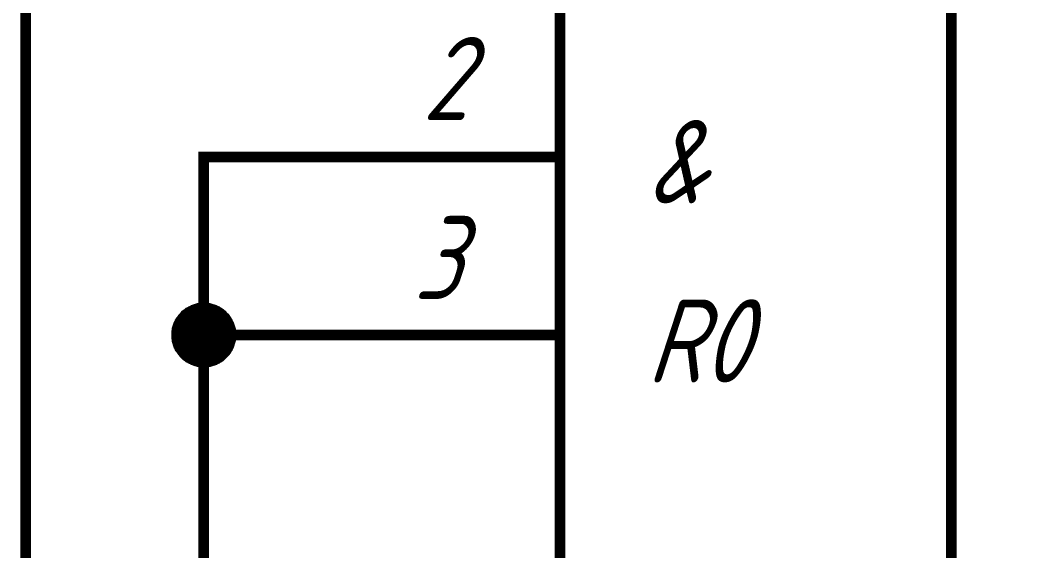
# Paper-space layout 'Layout1' of a CAD drawing. Header units: millimetres. Extents: x 0 to 420, y 0 to 297.
# Drawn here: x 152.47 to 181.2, y 214.09 to 228.98 of the extents above; entities that cross this region are included whole.
import ezdxf

# ---------------------------------------------------------------- set-up
doc = ezdxf.new("R2010")
doc.units = ezdxf.units.MM
doc.layers.add('Sheet', color=255, linetype='Continuous')
doc.styles.add('GOST', font='', dxfattribs={"oblique": 18})
doc.styles.get('GOST').set_extended_font_data('GOST type A')

psp = doc.layouts.get("Layout1")

# ---------------------------------------------------------------- linework, layer by layer
at = {"layer": 'Sheet'}
for points, const_width in [([(167.619, 200.15), (167.619, 245.146)], 0.3), ([(178.611, 245.146), (178.611, 200.15)], 0.3), ([(162.634, 240.149), (152.619, 240.149), (152.619, 160.15), (227.103, 160.15), (372.589, 160.15), (372.589, 110.133), (370.097, 110.133)], 0.3), ([(157.616, 217.645), (157.616, 220.149), (157.616, 225.147), (162.623, 225.147)], 0.3), ([(167.619, 225.147), (162.623, 225.147)], 0.3), ([(156.852, 220.149), (156.852, 220.183), (156.852, 220.228), (156.863, 220.262), (156.863, 220.307), (156.875, 220.34), (156.886, 220.374), (156.897, 220.408), (156.908, 220.441), (156.931, 220.475), (156.942, 220.509), (156.964, 220.542), (156.987, 220.565), (157.009, 220.599), (157.032, 220.632), (157.054, 220.655), (157.077, 220.677), (157.099, 220.711), (157.133, 220.733), (157.166, 220.756), (157.189, 220.778), (157.223, 220.79), (157.256, 220.812), (157.29, 220.823), (157.324, 220.846), (157.357, 220.857), (157.391, 220.868), (157.425, 220.879), (157.458, 220.891), (157.503, 220.891), (157.537, 220.902), (157.582, 220.902), (157.616, 220.902)], 0.3), ([(156.852, 220.149), (156.852, 220.183), (156.852, 220.228), (156.863, 220.262), (156.863, 220.307), (156.875, 220.34), (156.886, 220.374), (156.897, 220.408), (156.908, 220.441), (156.931, 220.475), (156.942, 220.509), (156.964, 220.542), (156.987, 220.565), (157.009, 220.599), (157.032, 220.632), (157.054, 220.655), (157.077, 220.677), (157.099, 220.711), (157.133, 220.733), (157.166, 220.756), (157.189, 220.778), (157.223, 220.79), (157.256, 220.812), (157.29, 220.823), (157.324, 220.846), (157.357, 220.857), (157.391, 220.868), (157.425, 220.879), (157.458, 220.891), (157.503, 220.891), (157.537, 220.902), (157.582, 220.902), (157.616, 220.902)], 0.3), ([(156.852, 220.149), (156.852, 220.183), (156.852, 220.228), (156.863, 220.262), (156.863, 220.307), (156.875, 220.34), (156.886, 220.374), (156.897, 220.408), (156.908, 220.441), (156.931, 220.475), (156.942, 220.509), (156.964, 220.542), (156.987, 220.565), (157.009, 220.599), (157.032, 220.632), (157.054, 220.655), (157.077, 220.677), (157.099, 220.711), (157.133, 220.733), (157.166, 220.756), (157.189, 220.778), (157.223, 220.79), (157.256, 220.812), (157.29, 220.823), (157.324, 220.846), (157.357, 220.857), (157.391, 220.868), (157.425, 220.879), (157.458, 220.891), (157.503, 220.891), (157.537, 220.902), (157.582, 220.902), (157.616, 220.902)], 0.3), ([(156.852, 220.149), (156.852, 220.183), (156.852, 220.228), (156.863, 220.262), (156.863, 220.307), (156.875, 220.34), (156.886, 220.374), (156.897, 220.408), (156.908, 220.441), (156.931, 220.475), (156.942, 220.509), (156.964, 220.542), (156.987, 220.565), (157.009, 220.599), (157.032, 220.632), (157.054, 220.655), (157.077, 220.677), (157.099, 220.711), (157.133, 220.733), (157.166, 220.756), (157.189, 220.778), (157.223, 220.79), (157.256, 220.812), (157.29, 220.823), (157.324, 220.846), (157.357, 220.857), (157.391, 220.868), (157.425, 220.879), (157.458, 220.891), (157.503, 220.891), (157.537, 220.902), (157.582, 220.902), (157.616, 220.902)], 0.3), ([(156.852, 220.149), (156.852, 220.183), (156.852, 220.228), (156.863, 220.262), (156.863, 220.307), (156.875, 220.34), (156.886, 220.374), (156.897, 220.408), (156.908, 220.441), (156.931, 220.475), (156.942, 220.509), (156.964, 220.542), (156.987, 220.565), (157.009, 220.599), (157.032, 220.632), (157.054, 220.655), (157.077, 220.677), (157.099, 220.711), (157.133, 220.733), (157.166, 220.756), (157.189, 220.778), (157.223, 220.79), (157.256, 220.812), (157.29, 220.823), (157.324, 220.846), (157.357, 220.857), (157.391, 220.868), (157.425, 220.879), (157.458, 220.891), (157.503, 220.891), (157.537, 220.902), (157.582, 220.902), (157.616, 220.902)], 0.0991), ([(156.852, 220.149), (156.852, 220.183), (156.852, 220.228), (156.863, 220.262), (156.863, 220.307), (156.875, 220.34), (156.886, 220.374), (156.897, 220.408), (156.908, 220.441), (156.931, 220.475), (156.942, 220.509), (156.964, 220.542), (156.987, 220.565), (157.009, 220.599), (157.032, 220.632), (157.054, 220.655), (157.077, 220.677), (157.099, 220.711), (157.133, 220.733), (157.166, 220.756), (157.189, 220.778), (157.223, 220.79), (157.256, 220.812), (157.29, 220.823), (157.324, 220.846), (157.357, 220.857), (157.391, 220.868), (157.425, 220.879), (157.458, 220.891), (157.503, 220.891), (157.537, 220.902), (157.582, 220.902), (157.616, 220.902)], 0.0991), ([(156.852, 220.149), (156.852, 220.183), (156.852, 220.228), (156.863, 220.262), (156.863, 220.307), (156.875, 220.34), (156.886, 220.374), (156.897, 220.408), (156.908, 220.441), (156.931, 220.475), (156.942, 220.509), (156.964, 220.542), (156.987, 220.565), (157.009, 220.599), (157.032, 220.632), (157.054, 220.655), (157.077, 220.677), (157.099, 220.711), (157.133, 220.733), (157.166, 220.756), (157.189, 220.778), (157.223, 220.79), (157.256, 220.812), (157.29, 220.823), (157.324, 220.846), (157.357, 220.857), (157.391, 220.868), (157.425, 220.879), (157.458, 220.891), (157.503, 220.891), (157.537, 220.902), (157.582, 220.902), (157.616, 220.902)], 0.0991), ([(156.852, 220.149), (156.852, 220.183), (156.852, 220.228), (156.863, 220.262), (156.863, 220.307), (156.875, 220.34), (156.886, 220.374), (156.897, 220.408), (156.908, 220.441), (156.931, 220.475), (156.942, 220.509), (156.964, 220.542), (156.987, 220.565), (157.009, 220.599), (157.032, 220.632), (157.054, 220.655), (157.077, 220.677), (157.099, 220.711), (157.133, 220.733), (157.166, 220.756), (157.189, 220.778), (157.223, 220.79), (157.256, 220.812), (157.29, 220.823), (157.324, 220.846), (157.357, 220.857), (157.391, 220.868), (157.425, 220.879), (157.458, 220.891), (157.503, 220.891), (157.537, 220.902), (157.582, 220.902), (157.616, 220.902)], 0.0991), ([(157.616, 220.902), (157.616, 220.902)], 0.3), ([(157.616, 220.902), (157.66, 220.902), (157.694, 220.902), (157.728, 220.891), (157.773, 220.891), (157.806, 220.879), (157.84, 220.868), (157.885, 220.857), (157.919, 220.846), (157.952, 220.823), (157.986, 220.812), (158.009, 220.79), (158.042, 220.778), (158.076, 220.756), (158.098, 220.733), (158.132, 220.711), (158.155, 220.677), (158.177, 220.655), (158.211, 220.632), (158.233, 220.599), (158.256, 220.565), (158.267, 220.542), (158.289, 220.509), (158.3, 220.475), (158.323, 220.441), (158.334, 220.408), (158.345, 220.374), (158.357, 220.34), (158.368, 220.307), (158.368, 220.262), (158.379, 220.228), (158.379, 220.183), (158.379, 220.149)], 0.3), ([(157.616, 220.902), (157.616, 220.902)], 0.3), ([(157.616, 220.902), (157.66, 220.902), (157.694, 220.902), (157.728, 220.891), (157.773, 220.891), (157.806, 220.879), (157.84, 220.868), (157.885, 220.857), (157.919, 220.846), (157.952, 220.823), (157.986, 220.812), (158.009, 220.79), (158.042, 220.778), (158.076, 220.756), (158.098, 220.733), (158.132, 220.711), (158.155, 220.677), (158.177, 220.655), (158.211, 220.632), (158.233, 220.599), (158.256, 220.565), (158.267, 220.542), (158.289, 220.509), (158.3, 220.475), (158.323, 220.441), (158.334, 220.408), (158.345, 220.374), (158.357, 220.34), (158.368, 220.307), (158.368, 220.262), (158.379, 220.228), (158.379, 220.183), (158.379, 220.149)], 0.3), ([(157.616, 220.902), (157.616, 220.902)], 0.3), ([(157.616, 220.902), (157.66, 220.902), (157.694, 220.902), (157.728, 220.891), (157.773, 220.891), (157.806, 220.879), (157.84, 220.868), (157.885, 220.857), (157.919, 220.846), (157.952, 220.823), (157.986, 220.812), (158.009, 220.79), (158.042, 220.778), (158.076, 220.756), (158.098, 220.733), (158.132, 220.711), (158.155, 220.677), (158.177, 220.655), (158.211, 220.632), (158.233, 220.599), (158.256, 220.565), (158.267, 220.542), (158.289, 220.509), (158.3, 220.475), (158.323, 220.441), (158.334, 220.408), (158.345, 220.374), (158.357, 220.34), (158.368, 220.307), (158.368, 220.262), (158.379, 220.228), (158.379, 220.183), (158.379, 220.149)], 0.3), ([(157.616, 220.902), (157.616, 220.902)], 0.3), ([(157.616, 220.902), (157.66, 220.902), (157.694, 220.902), (157.728, 220.891), (157.773, 220.891), (157.806, 220.879), (157.84, 220.868), (157.885, 220.857), (157.919, 220.846), (157.952, 220.823), (157.986, 220.812), (158.009, 220.79), (158.042, 220.778), (158.076, 220.756), (158.098, 220.733), (158.132, 220.711), (158.155, 220.677), (158.177, 220.655), (158.211, 220.632), (158.233, 220.599), (158.256, 220.565), (158.267, 220.542), (158.289, 220.509), (158.3, 220.475), (158.323, 220.441), (158.334, 220.408), (158.345, 220.374), (158.357, 220.34), (158.368, 220.307), (158.368, 220.262), (158.379, 220.228), (158.379, 220.183), (158.379, 220.149)], 0.3), ([(157.616, 220.902), (157.616, 220.902)], 0.0991), ([(157.616, 220.902), (157.66, 220.902), (157.694, 220.902), (157.728, 220.891), (157.773, 220.891), (157.806, 220.879), (157.84, 220.868), (157.885, 220.857), (157.919, 220.846), (157.952, 220.823), (157.986, 220.812), (158.009, 220.79), (158.042, 220.778), (158.076, 220.756), (158.098, 220.733), (158.132, 220.711), (158.155, 220.677), (158.177, 220.655), (158.211, 220.632), (158.233, 220.599), (158.256, 220.565), (158.267, 220.542), (158.289, 220.509), (158.3, 220.475), (158.323, 220.441), (158.334, 220.408), (158.345, 220.374), (158.357, 220.34), (158.368, 220.307), (158.368, 220.262), (158.379, 220.228), (158.379, 220.183), (158.379, 220.149)], 0.0991), ([(157.616, 220.902), (157.616, 220.902)], 0.0991), ([(157.616, 220.902), (157.66, 220.902), (157.694, 220.902), (157.728, 220.891), (157.773, 220.891), (157.806, 220.879), (157.84, 220.868), (157.885, 220.857), (157.919, 220.846), (157.952, 220.823), (157.986, 220.812), (158.009, 220.79), (158.042, 220.778), (158.076, 220.756), (158.098, 220.733), (158.132, 220.711), (158.155, 220.677), (158.177, 220.655), (158.211, 220.632), (158.233, 220.599), (158.256, 220.565), (158.267, 220.542), (158.289, 220.509), (158.3, 220.475), (158.323, 220.441), (158.334, 220.408), (158.345, 220.374), (158.357, 220.34), (158.368, 220.307), (158.368, 220.262), (158.379, 220.228), (158.379, 220.183), (158.379, 220.149)], 0.0991), ([(157.616, 220.902), (157.616, 220.902)], 0.0991), ([(157.616, 220.902), (157.66, 220.902), (157.694, 220.902), (157.728, 220.891), (157.773, 220.891), (157.806, 220.879), (157.84, 220.868), (157.885, 220.857), (157.919, 220.846), (157.952, 220.823), (157.986, 220.812), (158.009, 220.79), (158.042, 220.778), (158.076, 220.756), (158.098, 220.733), (158.132, 220.711), (158.155, 220.677), (158.177, 220.655), (158.211, 220.632), (158.233, 220.599), (158.256, 220.565), (158.267, 220.542), (158.289, 220.509), (158.3, 220.475), (158.323, 220.441), (158.334, 220.408), (158.345, 220.374), (158.357, 220.34), (158.368, 220.307), (158.368, 220.262), (158.379, 220.228), (158.379, 220.183), (158.379, 220.149)], 0.0991), ([(157.616, 220.902), (157.616, 220.902)], 0.0991), ([(157.616, 220.902), (157.66, 220.902), (157.694, 220.902), (157.728, 220.891), (157.773, 220.891), (157.806, 220.879), (157.84, 220.868), (157.885, 220.857), (157.919, 220.846), (157.952, 220.823), (157.986, 220.812), (158.009, 220.79), (158.042, 220.778), (158.076, 220.756), (158.098, 220.733), (158.132, 220.711), (158.155, 220.677), (158.177, 220.655), (158.211, 220.632), (158.233, 220.599), (158.256, 220.565), (158.267, 220.542), (158.289, 220.509), (158.3, 220.475), (158.323, 220.441), (158.334, 220.408), (158.345, 220.374), (158.357, 220.34), (158.368, 220.307), (158.368, 220.262), (158.379, 220.228), (158.379, 220.183), (158.379, 220.149)], 0.0991), ([(157.616, 219.386), (157.582, 219.386), (157.537, 219.386), (157.503, 219.397), (157.458, 219.397), (157.425, 219.408), (157.391, 219.419), (157.357, 219.431), (157.324, 219.442), (157.29, 219.464), (157.256, 219.476), (157.223, 219.498), (157.189, 219.509), (157.166, 219.532), (157.133, 219.554), (157.099, 219.588), (157.077, 219.61), (157.054, 219.633), (157.032, 219.667), (157.009, 219.689), (156.987, 219.723), (156.964, 219.756), (156.942, 219.779), (156.931, 219.813), (156.908, 219.846), (156.897, 219.88), (156.886, 219.925), (156.875, 219.959), (156.863, 219.992), (156.863, 220.037), (156.852, 220.071), (156.852, 220.104), (156.852, 220.149)], 0.3), ([(156.852, 220.149), (156.852, 220.149)], 0.3), ([(157.616, 219.386), (157.582, 219.386), (157.537, 219.386), (157.503, 219.397), (157.458, 219.397), (157.425, 219.408), (157.391, 219.419), (157.357, 219.431), (157.324, 219.442), (157.29, 219.464), (157.256, 219.476), (157.223, 219.498), (157.189, 219.509), (157.166, 219.532), (157.133, 219.554), (157.099, 219.588), (157.077, 219.61), (157.054, 219.633), (157.032, 219.667), (157.009, 219.689), (156.987, 219.723), (156.964, 219.756), (156.942, 219.779), (156.931, 219.813), (156.908, 219.846), (156.897, 219.88), (156.886, 219.925), (156.875, 219.959), (156.863, 219.992), (156.863, 220.037), (156.852, 220.071), (156.852, 220.104), (156.852, 220.149)], 0.3), ([(156.852, 220.149), (156.852, 220.149)], 0.3), ([(157.616, 219.386), (157.582, 219.386), (157.537, 219.386), (157.503, 219.397), (157.458, 219.397), (157.425, 219.408), (157.391, 219.419), (157.357, 219.431), (157.324, 219.442), (157.29, 219.464), (157.256, 219.476), (157.223, 219.498), (157.189, 219.509), (157.166, 219.532), (157.133, 219.554), (157.099, 219.588), (157.077, 219.61), (157.054, 219.633), (157.032, 219.667), (157.009, 219.689), (156.987, 219.723), (156.964, 219.756), (156.942, 219.779), (156.931, 219.813), (156.908, 219.846), (156.897, 219.88), (156.886, 219.925), (156.875, 219.959), (156.863, 219.992), (156.863, 220.037), (156.852, 220.071), (156.852, 220.104), (156.852, 220.149)], 0.3), ([(156.852, 220.149), (156.852, 220.149)], 0.3), ([(157.616, 219.386), (157.582, 219.386), (157.537, 219.386), (157.503, 219.397), (157.458, 219.397), (157.425, 219.408), (157.391, 219.419), (157.357, 219.431), (157.324, 219.442), (157.29, 219.464), (157.256, 219.476), (157.223, 219.498), (157.189, 219.509), (157.166, 219.532), (157.133, 219.554), (157.099, 219.588), (157.077, 219.61), (157.054, 219.633), (157.032, 219.667), (157.009, 219.689), (156.987, 219.723), (156.964, 219.756), (156.942, 219.779), (156.931, 219.813), (156.908, 219.846), (156.897, 219.88), (156.886, 219.925), (156.875, 219.959), (156.863, 219.992), (156.863, 220.037), (156.852, 220.071), (156.852, 220.104), (156.852, 220.149)], 0.3), ([(156.852, 220.149), (156.852, 220.149)], 0.3), ([(157.616, 219.386), (157.582, 219.386), (157.537, 219.386), (157.503, 219.397), (157.458, 219.397), (157.425, 219.408), (157.391, 219.419), (157.357, 219.431), (157.324, 219.442), (157.29, 219.464), (157.256, 219.476), (157.223, 219.498), (157.189, 219.509), (157.166, 219.532), (157.133, 219.554), (157.099, 219.588), (157.077, 219.61), (157.054, 219.633), (157.032, 219.667), (157.009, 219.689), (156.987, 219.723), (156.964, 219.756), (156.942, 219.779), (156.931, 219.813), (156.908, 219.846), (156.897, 219.88), (156.886, 219.925), (156.875, 219.959), (156.863, 219.992), (156.863, 220.037), (156.852, 220.071), (156.852, 220.104), (156.852, 220.149)], 0.0991), ([(156.852, 220.149), (156.852, 220.149)], 0.0991), ([(157.616, 219.386), (157.582, 219.386), (157.537, 219.386), (157.503, 219.397), (157.458, 219.397), (157.425, 219.408), (157.391, 219.419), (157.357, 219.431), (157.324, 219.442), (157.29, 219.464), (157.256, 219.476), (157.223, 219.498), (157.189, 219.509), (157.166, 219.532), (157.133, 219.554), (157.099, 219.588), (157.077, 219.61), (157.054, 219.633), (157.032, 219.667), (157.009, 219.689), (156.987, 219.723), (156.964, 219.756), (156.942, 219.779), (156.931, 219.813), (156.908, 219.846), (156.897, 219.88), (156.886, 219.925), (156.875, 219.959), (156.863, 219.992), (156.863, 220.037), (156.852, 220.071), (156.852, 220.104), (156.852, 220.149)], 0.0991), ([(156.852, 220.149), (156.852, 220.149)], 0.0991), ([(157.616, 219.386), (157.582, 219.386), (157.537, 219.386), (157.503, 219.397), (157.458, 219.397), (157.425, 219.408), (157.391, 219.419), (157.357, 219.431), (157.324, 219.442), (157.29, 219.464), (157.256, 219.476), (157.223, 219.498), (157.189, 219.509), (157.166, 219.532), (157.133, 219.554), (157.099, 219.588), (157.077, 219.61), (157.054, 219.633), (157.032, 219.667), (157.009, 219.689), (156.987, 219.723), (156.964, 219.756), (156.942, 219.779), (156.931, 219.813), (156.908, 219.846), (156.897, 219.88), (156.886, 219.925), (156.875, 219.959), (156.863, 219.992), (156.863, 220.037), (156.852, 220.071), (156.852, 220.104), (156.852, 220.149)], 0.0991), ([(156.852, 220.149), (156.852, 220.149)], 0.0991), ([(157.616, 219.386), (157.582, 219.386), (157.537, 219.386), (157.503, 219.397), (157.458, 219.397), (157.425, 219.408), (157.391, 219.419), (157.357, 219.431), (157.324, 219.442), (157.29, 219.464), (157.256, 219.476), (157.223, 219.498), (157.189, 219.509), (157.166, 219.532), (157.133, 219.554), (157.099, 219.588), (157.077, 219.61), (157.054, 219.633), (157.032, 219.667), (157.009, 219.689), (156.987, 219.723), (156.964, 219.756), (156.942, 219.779), (156.931, 219.813), (156.908, 219.846), (156.897, 219.88), (156.886, 219.925), (156.875, 219.959), (156.863, 219.992), (156.863, 220.037), (156.852, 220.071), (156.852, 220.104), (156.852, 220.149)], 0.0991), ([(156.852, 220.149), (156.852, 220.149)], 0.0991), ([(162.623, 220.149), (157.616, 220.149)], 0.3), ([(158.379, 220.149), (158.379, 220.104), (158.379, 220.071), (158.368, 220.037), (158.368, 219.992), (158.357, 219.959), (158.345, 219.925), (158.334, 219.88), (158.323, 219.846), (158.3, 219.813), (158.289, 219.779), (158.267, 219.756), (158.256, 219.723), (158.233, 219.689), (158.211, 219.667), (158.177, 219.633), (158.155, 219.61), (158.132, 219.588), (158.098, 219.554), (158.076, 219.532), (158.042, 219.509), (158.009, 219.498), (157.986, 219.476), (157.952, 219.464), (157.919, 219.442), (157.885, 219.431), (157.84, 219.419), (157.806, 219.408), (157.773, 219.397), (157.728, 219.397), (157.694, 219.386), (157.66, 219.386), (157.616, 219.386)], 0.3), ([(158.379, 220.149), (158.379, 220.104), (158.379, 220.071), (158.368, 220.037), (158.368, 219.992), (158.357, 219.959), (158.345, 219.925), (158.334, 219.88), (158.323, 219.846), (158.3, 219.813), (158.289, 219.779), (158.267, 219.756), (158.256, 219.723), (158.233, 219.689), (158.211, 219.667), (158.177, 219.633), (158.155, 219.61), (158.132, 219.588), (158.098, 219.554), (158.076, 219.532), (158.042, 219.509), (158.009, 219.498), (157.986, 219.476), (157.952, 219.464), (157.919, 219.442), (157.885, 219.431), (157.84, 219.419), (157.806, 219.408), (157.773, 219.397), (157.728, 219.397), (157.694, 219.386), (157.66, 219.386), (157.616, 219.386)], 0.3), ([(158.379, 220.149), (158.379, 220.104), (158.379, 220.071), (158.368, 220.037), (158.368, 219.992), (158.357, 219.959), (158.345, 219.925), (158.334, 219.88), (158.323, 219.846), (158.3, 219.813), (158.289, 219.779), (158.267, 219.756), (158.256, 219.723), (158.233, 219.689), (158.211, 219.667), (158.177, 219.633), (158.155, 219.61), (158.132, 219.588), (158.098, 219.554), (158.076, 219.532), (158.042, 219.509), (158.009, 219.498), (157.986, 219.476), (157.952, 219.464), (157.919, 219.442), (157.885, 219.431), (157.84, 219.419), (157.806, 219.408), (157.773, 219.397), (157.728, 219.397), (157.694, 219.386), (157.66, 219.386), (157.616, 219.386)], 0.3), ([(158.379, 220.149), (158.379, 220.104), (158.379, 220.071), (158.368, 220.037), (158.368, 219.992), (158.357, 219.959), (158.345, 219.925), (158.334, 219.88), (158.323, 219.846), (158.3, 219.813), (158.289, 219.779), (158.267, 219.756), (158.256, 219.723), (158.233, 219.689), (158.211, 219.667), (158.177, 219.633), (158.155, 219.61), (158.132, 219.588), (158.098, 219.554), (158.076, 219.532), (158.042, 219.509), (158.009, 219.498), (157.986, 219.476), (157.952, 219.464), (157.919, 219.442), (157.885, 219.431), (157.84, 219.419), (157.806, 219.408), (157.773, 219.397), (157.728, 219.397), (157.694, 219.386), (157.66, 219.386), (157.616, 219.386)], 0.3), ([(158.379, 220.149), (158.379, 220.104), (158.379, 220.071), (158.368, 220.037), (158.368, 219.992), (158.357, 219.959), (158.345, 219.925), (158.334, 219.88), (158.323, 219.846), (158.3, 219.813), (158.289, 219.779), (158.267, 219.756), (158.256, 219.723), (158.233, 219.689), (158.211, 219.667), (158.177, 219.633), (158.155, 219.61), (158.132, 219.588), (158.098, 219.554), (158.076, 219.532), (158.042, 219.509), (158.009, 219.498), (157.986, 219.476), (157.952, 219.464), (157.919, 219.442), (157.885, 219.431), (157.84, 219.419), (157.806, 219.408), (157.773, 219.397), (157.728, 219.397), (157.694, 219.386), (157.66, 219.386), (157.616, 219.386)], 0.0991), ([(158.379, 220.149), (158.379, 220.104), (158.379, 220.071), (158.368, 220.037), (158.368, 219.992), (158.357, 219.959), (158.345, 219.925), (158.334, 219.88), (158.323, 219.846), (158.3, 219.813), (158.289, 219.779), (158.267, 219.756), (158.256, 219.723), (158.233, 219.689), (158.211, 219.667), (158.177, 219.633), (158.155, 219.61), (158.132, 219.588), (158.098, 219.554), (158.076, 219.532), (158.042, 219.509), (158.009, 219.498), (157.986, 219.476), (157.952, 219.464), (157.919, 219.442), (157.885, 219.431), (157.84, 219.419), (157.806, 219.408), (157.773, 219.397), (157.728, 219.397), (157.694, 219.386), (157.66, 219.386), (157.616, 219.386)], 0.0991), ([(158.379, 220.149), (158.379, 220.104), (158.379, 220.071), (158.368, 220.037), (158.368, 219.992), (158.357, 219.959), (158.345, 219.925), (158.334, 219.88), (158.323, 219.846), (158.3, 219.813), (158.289, 219.779), (158.267, 219.756), (158.256, 219.723), (158.233, 219.689), (158.211, 219.667), (158.177, 219.633), (158.155, 219.61), (158.132, 219.588), (158.098, 219.554), (158.076, 219.532), (158.042, 219.509), (158.009, 219.498), (157.986, 219.476), (157.952, 219.464), (157.919, 219.442), (157.885, 219.431), (157.84, 219.419), (157.806, 219.408), (157.773, 219.397), (157.728, 219.397), (157.694, 219.386), (157.66, 219.386), (157.616, 219.386)], 0.0991), ([(158.379, 220.149), (158.379, 220.104), (158.379, 220.071), (158.368, 220.037), (158.368, 219.992), (158.357, 219.959), (158.345, 219.925), (158.334, 219.88), (158.323, 219.846), (158.3, 219.813), (158.289, 219.779), (158.267, 219.756), (158.256, 219.723), (158.233, 219.689), (158.211, 219.667), (158.177, 219.633), (158.155, 219.61), (158.132, 219.588), (158.098, 219.554), (158.076, 219.532), (158.042, 219.509), (158.009, 219.498), (157.986, 219.476), (157.952, 219.464), (157.919, 219.442), (157.885, 219.431), (157.84, 219.419), (157.806, 219.408), (157.773, 219.397), (157.728, 219.397), (157.694, 219.386), (157.66, 219.386), (157.616, 219.386)], 0.0991), ([(158.379, 220.149), (158.379, 220.149), (158.379, 220.149), (158.379, 220.149), (158.379, 220.149), (158.379, 220.149), (158.379, 220.149), (158.379, 220.149), (158.379, 220.149), (158.379, 220.149), (158.379, 220.149), (158.379, 220.149), (158.379, 220.149), (158.379, 220.149), (158.379, 220.149), (158.379, 220.149), (158.379, 220.149), (158.379, 220.149), (158.379, 220.149), (158.379, 220.149), (158.379, 220.149), (158.379, 220.149), (158.379, 220.149), (158.379, 220.149), (158.379, 220.149), (158.379, 220.149), (158.379, 220.149), (158.379, 220.149), (158.379, 220.149), (158.379, 220.149), (158.379, 220.149), (158.379, 220.149), (158.379, 220.149)], 0.3), ([(158.379, 220.149), (158.379, 220.149)], 0.3), ([(158.379, 220.149), (158.379, 220.149), (158.379, 220.149), (158.379, 220.149), (158.379, 220.149), (158.379, 220.149), (158.379, 220.149), (158.379, 220.149), (158.379, 220.149), (158.379, 220.149), (158.379, 220.149), (158.379, 220.149), (158.379, 220.149), (158.379, 220.149), (158.379, 220.149), (158.379, 220.149), (158.379, 220.149), (158.379, 220.149), (158.379, 220.149), (158.379, 220.149), (158.379, 220.149), (158.379, 220.149), (158.379, 220.149), (158.379, 220.149), (158.379, 220.149), (158.379, 220.149), (158.379, 220.149), (158.379, 220.149), (158.379, 220.149), (158.379, 220.149), (158.379, 220.149), (158.379, 220.149), (158.379, 220.149)], 0.3), ([(158.379, 220.149), (158.379, 220.149)], 0.3), ([(158.379, 220.149), (158.379, 220.149), (158.379, 220.149), (158.379, 220.149), (158.379, 220.149), (158.379, 220.149), (158.379, 220.149), (158.379, 220.149), (158.379, 220.149), (158.379, 220.149), (158.379, 220.149), (158.379, 220.149), (158.379, 220.149), (158.379, 220.149), (158.379, 220.149), (158.379, 220.149), (158.379, 220.149), (158.379, 220.149), (158.379, 220.149), (158.379, 220.149), (158.379, 220.149), (158.379, 220.149), (158.379, 220.149), (158.379, 220.149), (158.379, 220.149), (158.379, 220.149), (158.379, 220.149), (158.379, 220.149), (158.379, 220.149), (158.379, 220.149), (158.379, 220.149), (158.379, 220.149), (158.379, 220.149)], 0.3), ([(158.379, 220.149), (158.379, 220.149)], 0.3), ([(158.379, 220.149), (158.379, 220.149), (158.379, 220.149), (158.379, 220.149), (158.379, 220.149), (158.379, 220.149), (158.379, 220.149), (158.379, 220.149), (158.379, 220.149), (158.379, 220.149), (158.379, 220.149), (158.379, 220.149), (158.379, 220.149), (158.379, 220.149), (158.379, 220.149), (158.379, 220.149), (158.379, 220.149), (158.379, 220.149), (158.379, 220.149), (158.379, 220.149), (158.379, 220.149), (158.379, 220.149), (158.379, 220.149), (158.379, 220.149), (158.379, 220.149), (158.379, 220.149), (158.379, 220.149), (158.379, 220.149), (158.379, 220.149), (158.379, 220.149), (158.379, 220.149), (158.379, 220.149), (158.379, 220.149)], 0.3), ([(158.379, 220.149), (158.379, 220.149)], 0.3), ([(158.379, 220.149), (158.379, 220.149), (158.379, 220.149), (158.379, 220.149), (158.379, 220.149), (158.379, 220.149), (158.379, 220.149), (158.379, 220.149), (158.379, 220.149), (158.379, 220.149), (158.379, 220.149), (158.379, 220.149), (158.379, 220.149), (158.379, 220.149), (158.379, 220.149), (158.379, 220.149), (158.379, 220.149), (158.379, 220.149), (158.379, 220.149), (158.379, 220.149), (158.379, 220.149), (158.379, 220.149), (158.379, 220.149), (158.379, 220.149), (158.379, 220.149), (158.379, 220.149), (158.379, 220.149), (158.379, 220.149), (158.379, 220.149), (158.379, 220.149), (158.379, 220.149), (158.379, 220.149), (158.379, 220.149)], 0.0991), ([(158.379, 220.149), (158.379, 220.149)], 0.0991), ([(158.379, 220.149), (158.379, 220.149), (158.379, 220.149), (158.379, 220.149), (158.379, 220.149), (158.379, 220.149), (158.379, 220.149), (158.379, 220.149), (158.379, 220.149), (158.379, 220.149), (158.379, 220.149), (158.379, 220.149), (158.379, 220.149), (158.379, 220.149), (158.379, 220.149), (158.379, 220.149), (158.379, 220.149), (158.379, 220.149), (158.379, 220.149), (158.379, 220.149), (158.379, 220.149), (158.379, 220.149), (158.379, 220.149), (158.379, 220.149), (158.379, 220.149), (158.379, 220.149), (158.379, 220.149), (158.379, 220.149), (158.379, 220.149), (158.379, 220.149), (158.379, 220.149), (158.379, 220.149), (158.379, 220.149)], 0.0991), ([(158.379, 220.149), (158.379, 220.149)], 0.0991), ([(158.379, 220.149), (158.379, 220.149), (158.379, 220.149), (158.379, 220.149), (158.379, 220.149), (158.379, 220.149), (158.379, 220.149), (158.379, 220.149), (158.379, 220.149), (158.379, 220.149), (158.379, 220.149), (158.379, 220.149), (158.379, 220.149), (158.379, 220.149), (158.379, 220.149), (158.379, 220.149), (158.379, 220.149), (158.379, 220.149), (158.379, 220.149), (158.379, 220.149), (158.379, 220.149), (158.379, 220.149), (158.379, 220.149), (158.379, 220.149), (158.379, 220.149), (158.379, 220.149), (158.379, 220.149), (158.379, 220.149), (158.379, 220.149), (158.379, 220.149), (158.379, 220.149), (158.379, 220.149), (158.379, 220.149)], 0.0991), ([(158.379, 220.149), (158.379, 220.149)], 0.0991), ([(158.379, 220.149), (158.379, 220.149), (158.379, 220.149), (158.379, 220.149), (158.379, 220.149), (158.379, 220.149), (158.379, 220.149), (158.379, 220.149), (158.379, 220.149), (158.379, 220.149), (158.379, 220.149), (158.379, 220.149), (158.379, 220.149), (158.379, 220.149), (158.379, 220.149), (158.379, 220.149), (158.379, 220.149), (158.379, 220.149), (158.379, 220.149), (158.379, 220.149), (158.379, 220.149), (158.379, 220.149), (158.379, 220.149), (158.379, 220.149), (158.379, 220.149), (158.379, 220.149), (158.379, 220.149), (158.379, 220.149), (158.379, 220.149), (158.379, 220.149), (158.379, 220.149), (158.379, 220.149), (158.379, 220.149)], 0.0991), ([(158.379, 220.149), (158.379, 220.149)], 0.0991), ([(167.619, 220.149), (162.623, 220.149)], 0.3), ([(157.616, 217.645), (157.616, 212.569)], 0.3)]:
    psp.add_lwpolyline(points, dxfattribs=dict(at, const_width=const_width))
at = {"layer": 'Sheet', "const_width": 0.762}
psp.add_lwpolyline([(157.223, 220.151, 1), (157.985, 220.151, 1)], format="xyb", close=True, dxfattribs=at)

# ---------------------------------------------------------------- texts
at = {"layer": 'Sheet', "style": 'GOST', "oblique": 18}
for s, height, p in [('2', 2.336, (163.75, 226.18)), ('&', 2.336, (170.044, 223.844)), ('3', 2.336, (163.499, 221.149)), ('R0', 2.3358, (170.044, 218.813))]:
    psp.add_text(s, height=height, dxfattribs=at).set_placement(p)

doc.saveas('drawing.dxf')
